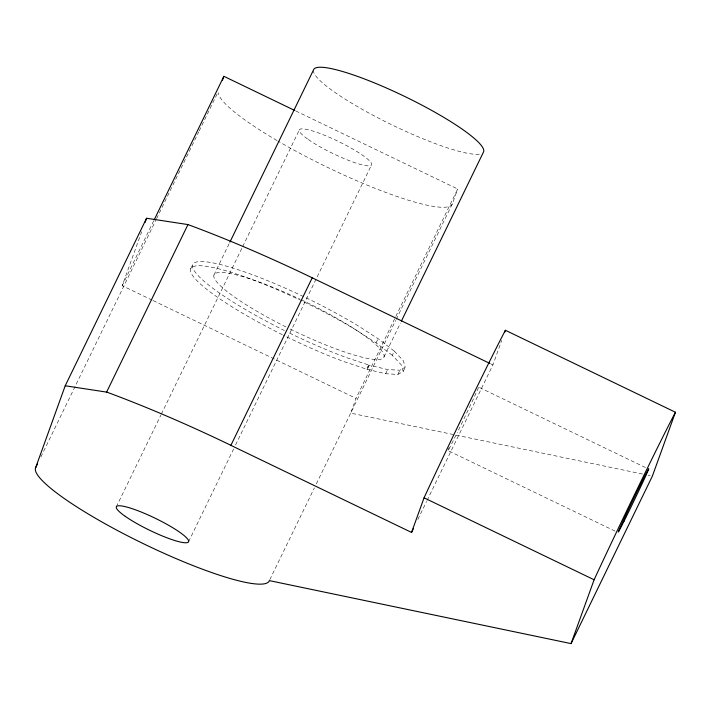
<?xml version="1.0" encoding="UTF-8"?>
<svg xmlns="http://www.w3.org/2000/svg" width="711" height="711" viewBox="0 0 711 711"><rect width="100%" height="100%" fill="white"/><g stroke="black" fill="none" stroke-linecap="round" stroke-linejoin="round"><path stroke-width="0.53" stroke-dasharray="3.56 2.67" d="M152.181 300.14L122.203 285.689L141.693 231.742M295.82 110.987L457.688 189.01L356.015 398.391L350.692 413.118L642.611 474.059M396.205 319.399L452.365 203.746L457.688 189.01M427.044 500.526L492.901 364.903L501.726 340.462M122.203 285.689L153.674 220.881M40.874 456.96L156.1 219.663M156.58 218.659L198.707 131.917M199.187 130.922L218.073 92.039M190.646 268.945L192.681 264.759M213.94 275.006L229.902 242.131M116.32 506.854L160.864 415.126M161.344 414.131L242.193 247.624M242.682 246.628L299.322 129.971M188.593 541.693L233.617 448.97M235.554 444.979L371.595 164.81M376.057 342.906L378.092 338.72M368.609 364.965L366.583 369.151L344.302 361.739A117.999 19.473 25.9 0 1 283.369 335.21M269.842 579.625L314.386 487.897M316.324 483.915L395.716 320.394M383.984 356.966L400.426 323.105M394.321 351.145L403.333 360.699L405.234 367.214L399.893 370.235L387.673 369.56L369.4 365.232L366.583 369.151L385.638 373.746L397.858 374.421L403.199 371.4L401.306 364.885L392.294 355.331L394.321 351.145L378.812 339.183L357.855 325.647A117.999 19.473 25.9 0 0 199.356 261.604A117.999 19.473 25.9 0 0 284.409 330.535M385.638 373.746L387.673 369.56M397.858 374.421L399.893 370.235M403.199 371.4L405.234 367.214M417.846 519.465L426.564 501.522M367.285 369.365L369.4 365.232L346.337 357.544A117.999 19.473 25.9 0 1 288.364 332.49M648.041 475.197L650.21 475.65M490.901 363.943L492.901 364.903M479.525 387.548L648.574 469.038M153.185 300.62L356.015 398.391M615.077 531.117L448.037 450.596A35.399 0.613 -64.3 0 0 457.404 432.297M392.294 355.331L376.777 343.377L355.829 329.842A117.999 19.473 25.9 0 0 300.62 300.335M301.268 299.811A94.394 15.58 25.9 0 1 383.949 357.038A94.394 15.58 25.9 0 1 289.795 328.846M285.946 326.936A94.394 15.58 25.9 0 1 214.073 274.695A94.394 15.58 25.9 0 1 300.255 299.331M479.338 154.189A94.394 15.58 25.9 0 1 384.402 121.154A94.394 15.58 25.9 0 1 313.409 70.638M282.374 334.721A117.999 19.473 25.9 0 1 190.788 268.607A117.999 19.473 25.9 0 1 299.624 299.864M452.365 203.746A129.793 21.419 25.9 0 1 277.85 141.027M276.935 140.485A129.793 21.419 25.9 0 1 218.33 92.706M478.53 387.424A35.399 0.613 -64.3 0 1 457.866 431.355M448.028 450.241A35.399 0.613 -64.3 0 1 449.068 447.743M308.307 139.507A40.118 6.621 25.9 0 0 369.773 165.832A40.118 6.621 25.9 0 0 328.295 136.832A40.118 6.621 25.9 0 0 308.307 139.507"/><path stroke-width="1.07" d="M312.227 277.814L230.879 445.353L411.553 532.432L424.058 497.816A118.026 2.035 -64.3 0 1 505.405 330.277L675.45 412.247L652.378 476.103L571.049 643.606L269.362 580.62A129.793 21.419 25.9 0 1 145.133 544.528A129.793 21.419 25.9 0 1 35.55 467.927L65.216 385.78L146.573 218.25L187.962 224.578A271.389 44.793 25.9 0 1 312.227 277.814L489.906 363.454M145.071 222.401L146.573 218.25M222.454 80.236L223.876 76.308L294.816 110.507M504.668 332.313L505.405 330.277M571.049 643.606L594.103 579.776A118.026 2.035 -64.3 0 1 675.45 412.247M154.163 219.886L223.876 76.308M35.55 467.927L37.487 463.936M187.962 224.578L106.606 392.108L65.216 385.78M229.902 242.131L313.569 69.811A94.394 15.58 25.9 0 1 403.919 96.065A94.394 15.58 25.9 0 1 483.613 151.781L401.395 321.105M411.553 532.432L413.491 528.442M424.058 497.816L594.103 579.776M106.508 392.019A271.389 44.793 25.9 0 1 230.897 445.299M125.305 516.382A40.118 6.621 25.9 0 0 186.771 542.715A40.118 6.621 25.9 0 0 145.284 513.715A40.118 6.621 25.9 0 0 125.305 516.382M623.974 521.287A35.399 0.613 -64.3 0 0 648.574 469.393A35.399 0.613 -64.3 0 0 627.431 511.724A35.399 0.613 -64.3 0 0 623.974 521.287"/></g></svg>
